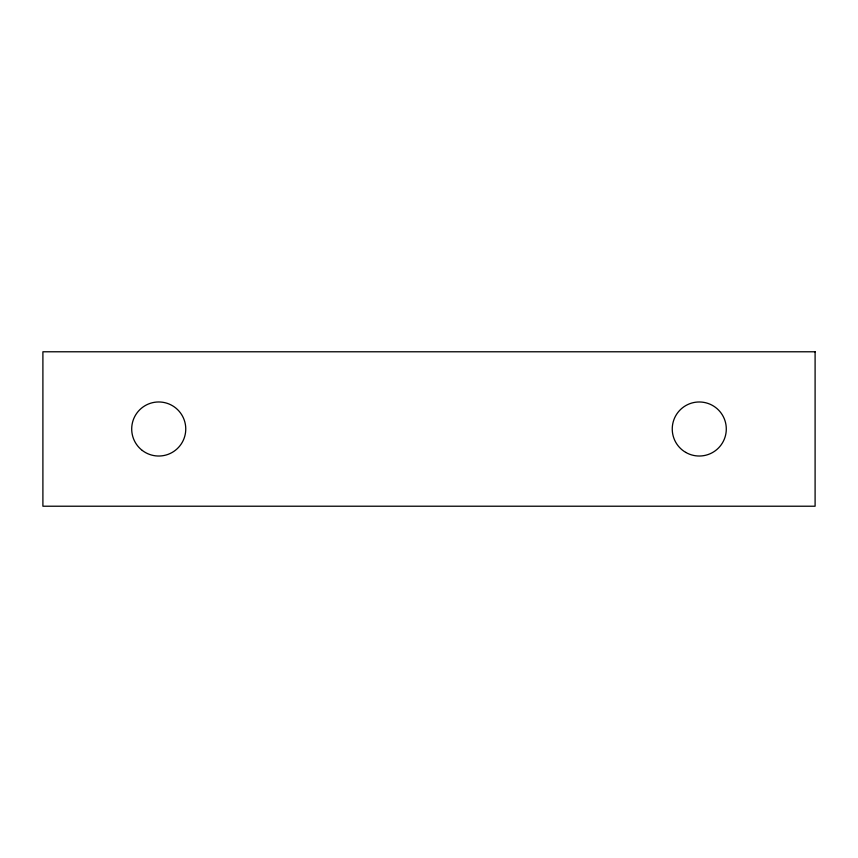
<?xml version="1.0" encoding="UTF-8"?>
<svg xmlns="http://www.w3.org/2000/svg" width="858" height="858" viewBox="0 0 858 858"><rect width="100%" height="100%" fill="white"/><g stroke="black" fill="none" stroke-linecap="round" stroke-linejoin="round"><path stroke-width="1.29" d="M815.1 351.78L42.9 351.78L42.9 506.22L815.1 506.22L815.1 351.78M685.756 452.402A27.027 27.027 0 0 0 726.297 429A27.027 27.027 0 0 0 685.756 405.598A27.027 27.027 0 0 0 685.756 452.402M142.289 450.45A27.027 27.027 0 0 0 185.532 432.507A27.027 27.027 0 0 0 148.37 404.032A27.027 27.027 0 0 0 142.289 450.45"/></g></svg>
